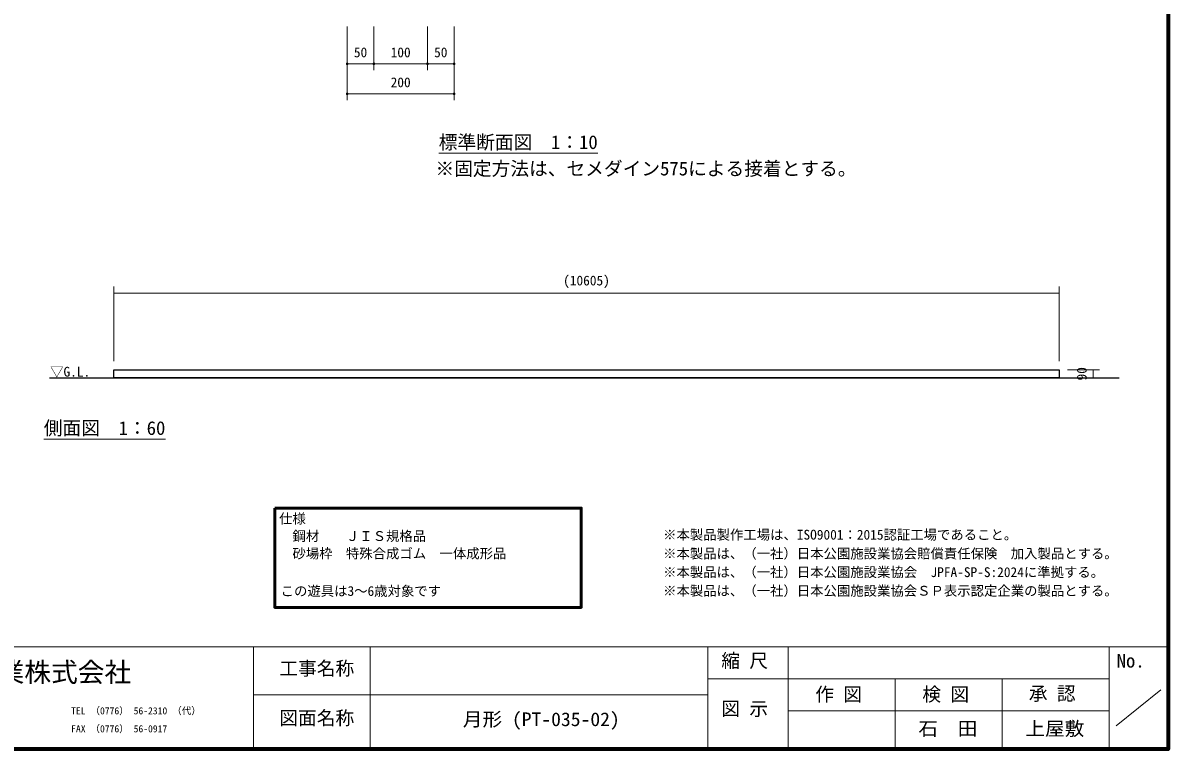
# Model space of a CAD drawing. Units: millimetres at full size, sheet at 1:10, with parts at other scales. Extents: x 150 to 4050, y 150 to 2820.
# Drawn here: x 1909 to 4050, y 150 to 1507 of the extents above; entities that cross this region are included whole.
import ezdxf
from ezdxf.enums import TextEntityAlignment as Align

# ---------------------------------------------------------------- set-up
doc = ezdxf.new("R2010")
doc.units = ezdxf.units.MM
doc.header["$LTSCALE"] = 10
for name, color, linetype in [('D-BGD-TXT', 7, 'Continuous'), ('D-DOC\u3000文章(説明、指示、参照事項等)', 7, 'Continuous'), ('D-MTR-TXT\u3000文字列、数量表示文字列', 7, 'Continuous')]:
    doc.layers.add(name, color=color, linetype=linetype)
for name, color, linetype, lineweight in [('D-STR-DIM\u3000寸法線、寸法値', 7, 'Continuous', 13), ('D-STR-TXT\u3000文字列', 7, 'Continuous', 13), ('D-STR\u3000構造物外形線', 1, 'Continuous', 25), ('D-TTL', 7, 'Continuous', 70), ('D-TTL-FRAM', 7, 'Continuous', 13), ('D-TTL-FRAM\u3000タイトル枠、凡例図枠', 2, 'Continuous', 50), ('D-TTL-TXT', 7, 'Continuous', 13)]:
    doc.layers.add(name, color=color, linetype=linetype, lineweight=lineweight)
doc.styles.add('ＭＳ ゴシック', font='')
doc.styles.get('ＭＳ ゴシック').set_extended_font_data('MS Gothic')

# ---------------------------------------------------------------- blocks, each defined once
blk = doc.blocks.new('filled_dot')
at = {"color": 0, "linetype": 'Continuous', "lineweight": -2, "const_width": 1.25}
blk.add_lwpolyline([(-0.625, 0, 1), (0.625, 0, 1)], format="xyb", close=True, dxfattribs=at)

msp = doc.modelspace()

# ---------------------------------------------------------------- linework, layer by layer
at = {"layer": 'D-STR-DIM\u3000寸法線、寸法値'}
for p, q in [((2514.95, 1500.56), (2514.95, 1418.91)), ((2564.95, 1500.56), (2564.95, 1418.91)), ((2564.95, 1500.56), (2564.95, 1418.91)), ((2664.95, 1500.56), (2664.95, 1418.91)), ((2664.95, 1500.56), (2664.95, 1418.91)), ((2714.95, 1500.56), (2714.95, 1418.91)), ((2514.95, 1464.91), (2514.95, 1362.91)), ((2714.95, 1464.91), (2714.95, 1362.91)), ((2514.95, 1430.91), (2564.95, 1430.91)), ((2564.95, 1430.91), (2664.95, 1430.91)), ((2664.95, 1430.91), (2714.95, 1430.91)), ((2714.95, 1374.91), (2514.95, 1374.91)), ((2078.69, 875), (2078.69, 1014.34)), ((3846.19, 875), (3846.19, 1014.34)), ((3846.19, 1002.34), (2078.69, 1002.34)), ((3862.19, 859), (3921.94, 859)), ((3909.94, 844), (3909.94, 859)), ((3862.19, 844), (3921.94, 844))]:
    msp.add_line(p, q, dxfattribs=at)
at = {"layer": 'D-STR-DIM\u3000寸法線、寸法値', "lineweight": 0}
for centre, start, end in [((2078.69, 1002.34), 0, 180), ((2078.69, 1002.34), 180, 0), ((3846.19, 1002.34), 0, 180), ((3846.19, 1002.34), 180, 0)]:
    msp.add_arc(centre, 0.312, start, end, dxfattribs=at)
at = {"layer": 'D-STR-TXT\u3000文字列'}
for p, q in [((2686.05, 1263.89), (2983.55, 1263.89)), ((1947.56, 729.49), (2175.06, 729.49))]:
    msp.add_line(p, q, dxfattribs=at)
at = {"layer": 'D-STR\u3000構造物外形線'}
for p, q in [((2078.69, 859), (3846.19, 859)), ((2078.69, 844), (2078.69, 859)), ((3846.19, 859), (3846.19, 844)), ((1958.28, 844), (3958.28, 844)), ((3846.19, 844), (2078.69, 844))]:
    msp.add_line(p, q, dxfattribs=at)
at = {"layer": 'D-TTL'}
msp.add_lwpolyline([(150, 150), (150, 2820), (4050, 2820), (4050, 150)], close=True, dxfattribs=at)
at = {"layer": 'D-TTL-FRAM'}
for p, q in [((150, 341.22), (4050, 341.22)), ((3189.61, 341.22), (3189.61, 150)), ((3339.61, 341.22), (3339.61, 150)), ((3939.61, 341.22), (3939.61, 150)), ((3339.61, 281.22), (3189.61, 281.22)), ((3339.61, 281.22), (3939.61, 281.22)), ((3539.61, 150), (3539.61, 281.22)), ((3739.61, 281.22), (3739.61, 150)), ((3952.66, 193.47), (4036.66, 260.67)), ((3189.61, 251.22), (2339.61, 251.22)), ((3939.61, 221.22), (3339.61, 221.22))]:
    msp.add_line(p, q, dxfattribs=at)
at = {"layer": 'D-TTL-FRAM\u3000タイトル枠、凡例図枠'}
msp.add_lwpolyline([(2379.58, 600.38), (2952.76, 600.38), (2952.76, 414.74), (2379.58, 414.74)], close=True, dxfattribs=at)
at = {"layer": 'D-TTL-TXT'}
for p, q in [((2339.61, 341.22), (2339.61, 150)), ((2557.98, 150), (2557.98, 341.22))]:
    msp.add_line(p, q, dxfattribs=at)

# ---------------------------------------------------------------- block references
at = {"layer": 'D-STR-DIM\u3000寸法線、寸法値', "xscale": 2, "yscale": 2}
for p in [(2514.95, 1430.91), (2564.95, 1430.91), (2664.95, 1430.91), (2514.95, 1374.91)]:
    msp.add_blockref('filled_dot', p, dxfattribs=at)
at = {"layer": 'D-STR-DIM\u3000寸法線、寸法値', "xscale": 2, "yscale": 2, "rotation": 180}
for p in [(2564.95, 1430.91), (2664.95, 1430.91), (2714.95, 1430.91), (2714.95, 1374.91)]:
    msp.add_blockref('filled_dot', p, dxfattribs=at)

# ---------------------------------------------------------------- texts
at = {"layer": 'D-BGD-TXT', "style": 'ＭＳ ゴシック', "width": 1.05}
for s, p in [('月形 (PT-035-02)', (2731.18, 185.22)), ('石\u3000田', (3583.15, 167.73)), ('上屋敷', (3783.15, 167.73))]:
    msp.add_text(s, height=25.66, dxfattribs=at).set_placement(p, align=Align.BOTTOM_LEFT)
at = {"layer": 'D-DOC\u3000文章(説明、指示、参照事項等)', "style": 'ＭＳ ゴシック'}
for s, p in [('仕様', (2387.6, 590.02)), ('\u3000鋼材\u3000\u3000ＪＩＳ規格品', (2387.6, 557.4)), ('\u3000砂場枠\u3000特殊合成ゴム\u3000一体成形品', (2387.6, 524.78))]:
    msp.add_text(s, height=18.33, dxfattribs=at).set_placement(p, align=Align.TOP_LEFT)
msp.add_text('この遊具は3～6歳対象です', height=18.33, dxfattribs=at).set_placement((2390.56, 430.84), align=Align.BOTTOM_LEFT)
at = {"layer": 'D-MTR-TXT\u3000文字列、数量表示文字列', "style": 'ＭＳ ゴシック'}
for s, p in [('※本製品製作工場は、ISO9001：2015認証工場であること。', (3105.69, 536.06)), ('※本製品は、（一社）日本公園施設業協会賠償責任保険\u3000加入製品とする。\u3000', (3105.69, 500.83)), ('※本製品は、（一社）日本公園施設業協会\u3000JPFA-SP-S:2024に準拠する。', (3105.69, 466.04)), ('※本製品は、（一社）日本公園施設業協会ＳＰ表示認定企業の製品とする。', (3105.69, 431.24))]:
    msp.add_text(s, height=18.33, dxfattribs=at).set_placement(p, align=Align.BOTTOM_LEFT)
at = {"layer": 'D-STR-DIM\u3000寸法線、寸法値', "style": 'ＭＳ ゴシック'}
for s, p in [('50', (2539.95, 1452.29)), ('100', (2614.95, 1452.29)), ('50', (2689.95, 1452.29)), ('200', (2614.95, 1396.29)), ('(10605)', (2962.44, 1025.81))]:
    msp.add_text(s, height=18.33, dxfattribs=at).set_placement(p, align=Align.MIDDLE_CENTER)
msp.add_text('▽G.L.', height=18.33, dxfattribs=at).set_placement((1959.48, 840.71), align=Align.BOTTOM_LEFT)
msp.add_text('90', height=18.33, rotation=90, dxfattribs=at).set_placement((3888.56, 851.5), align=Align.MIDDLE_CENTER)
at = {"layer": 'D-STR-TXT\u3000文字列', "style": 'ＭＳ ゴシック'}
for s, p in [('標準断面図\u30001：10', (2686.05, 1263.89)), ('※固定方法は、セメダイン575による接着とする。', (2680.04, 1214.52)), ('側面図\u30001：60', (1947.56, 729.49))]:
    msp.add_text(s, height=25.66, dxfattribs=at).set_placement(p, align=Align.BOTTOM_LEFT)
at = {"layer": 'D-TTL-TXT', "style": 'ＭＳ ゴシック'}
for s, height, p in [('縮 尺', 25.66, (3214.57, 294.66)), ('No.', 25.66, (3953.82, 294.66)), ('上屋敷工業株式会社', 36.66, (1661.13, 264.41)), ('工事名称', 25.66, (2388.08, 280.3)), ('作 図', 25.66, (3390.31, 231.89)), ('検 図', 25.66, (3590.45, 231.89)), ('承 認', 25.66, (3789.57, 233.39)), ('図 示', 25.66, (3214.57, 204.87)), ('TEL （0776） 56-2310 （代）', 13.2, (1998.8, 210.99)), ('図面名称', 25.66, (2388.08, 187.7)), ('FAX （0776） 56-0917', 13.2, (1998.8, 177.41))]:
    msp.add_text(s, height=height, dxfattribs=at).set_placement(p, align=Align.BOTTOM_LEFT)

doc.saveas('drawing.dxf')
